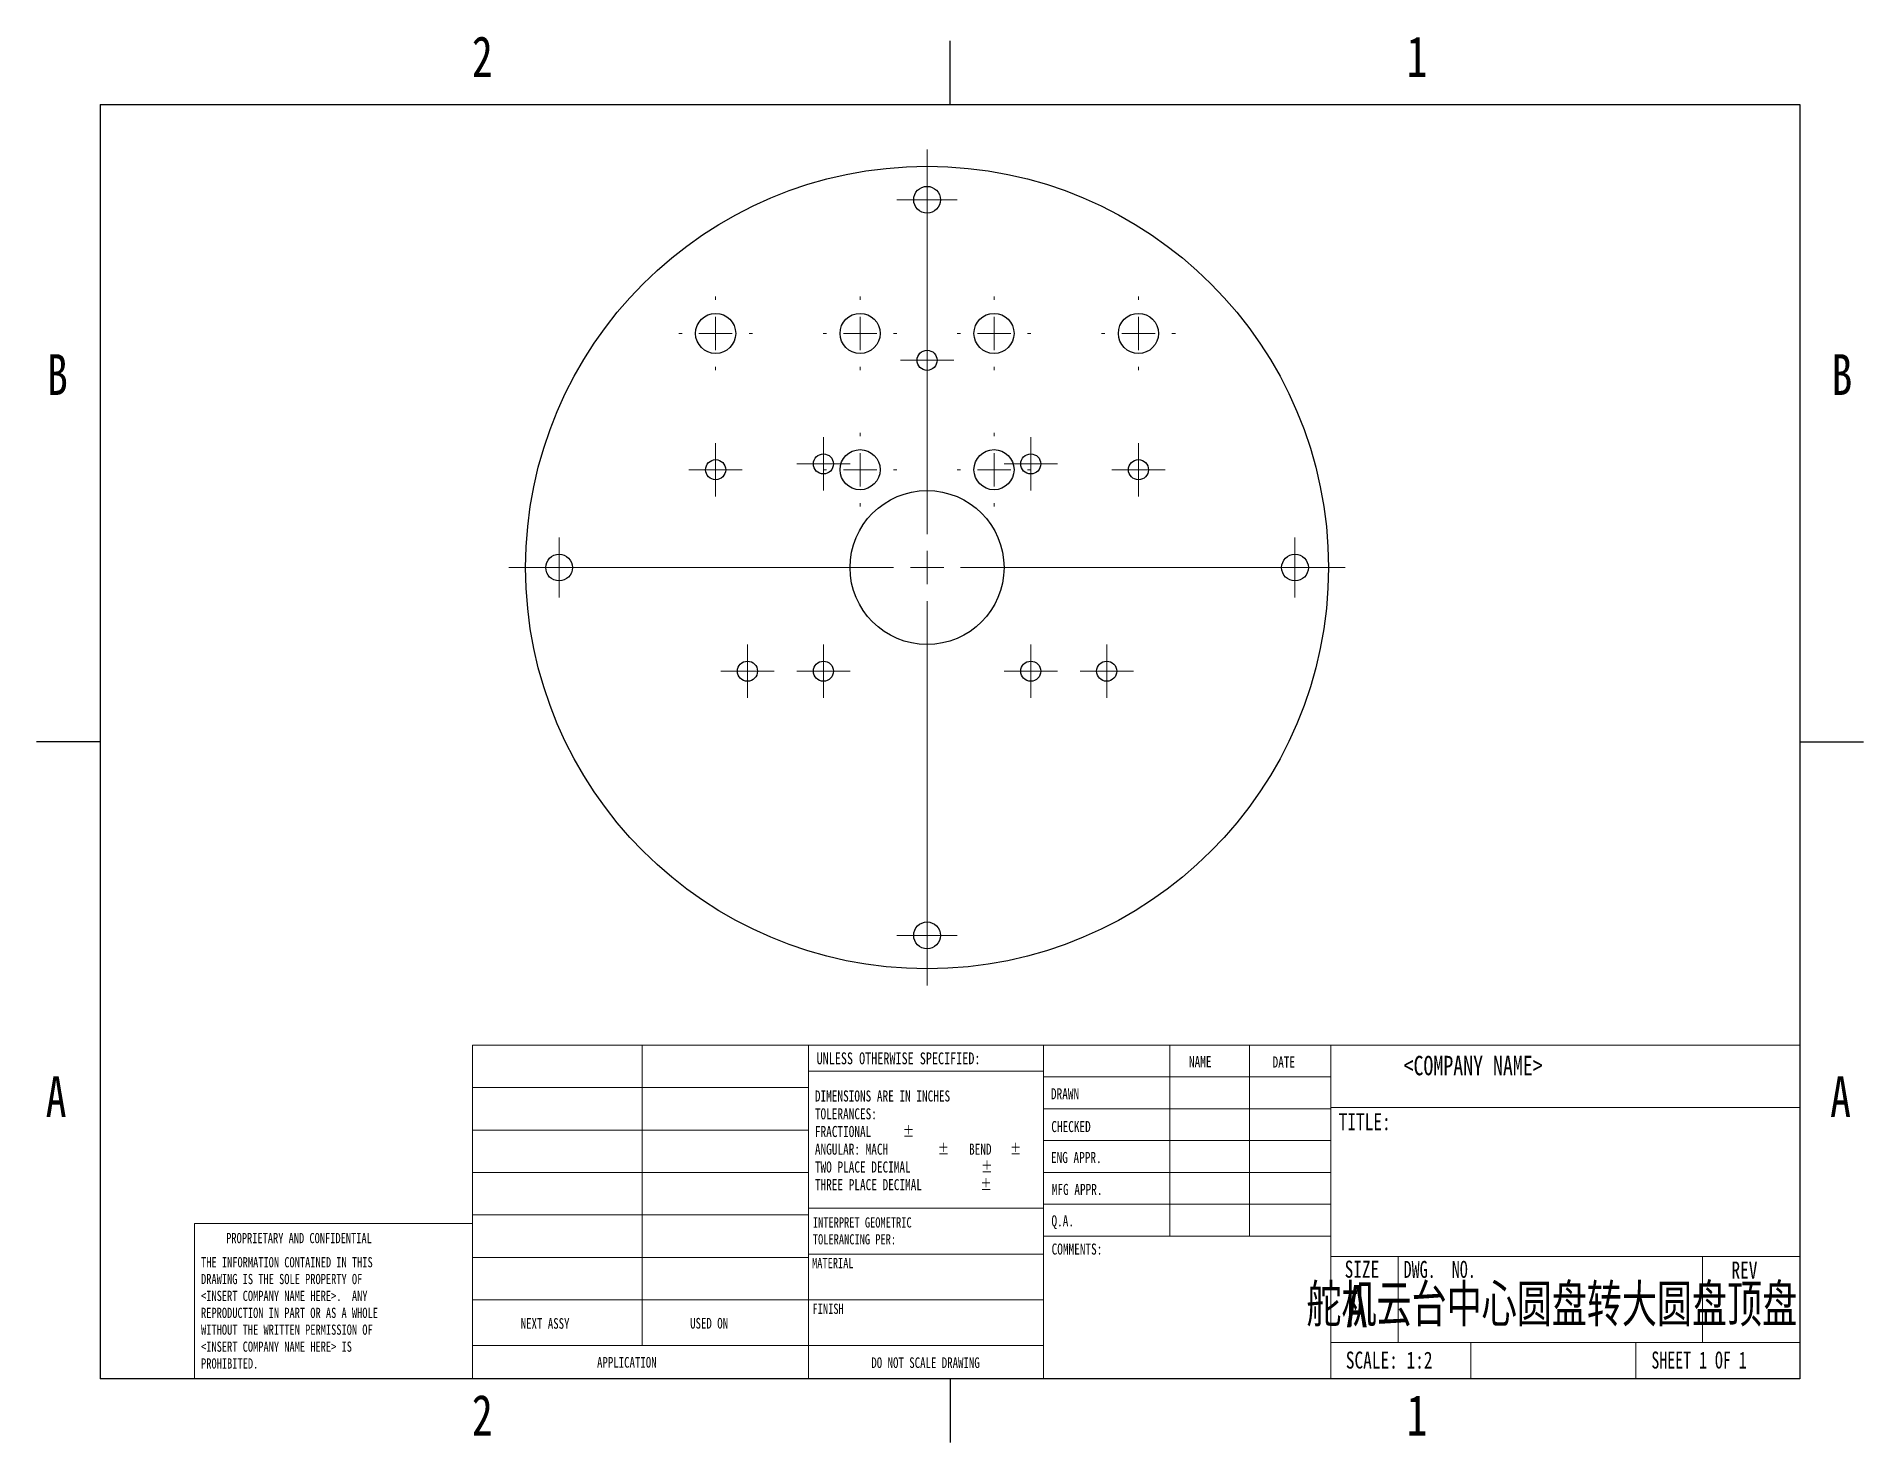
# Model space of a CAD drawing. Header units: inches. Extents: x 0.1 to 10.9, y 0.1 to 8.4.
import ezdxf

# ---------------------------------------------------------------- set-up
doc = ezdxf.new("R2010")
doc.units = ezdxf.units.IN
doc.header["$MEASUREMENT"] = 0
doc.styles.add('SLDTEXTSTYLE0', font='TXT', dxfattribs={"width": 0.75})
doc.styles.add('SLDTEXTSTYLE1', font='TXT', dxfattribs={"width": 0.694444})
doc.styles.add('SLDTEXTSTYLE2', font='TXT', dxfattribs={"width": 0.75, "bigfont": 'bigfont'})
doc.styles.add('SLDTEXTSTYLE3', font='TXT', dxfattribs={"width": 0.6875})

# ---------------------------------------------------------------- blocks, each defined once
blk = doc.blocks.new('SW_NOTE_0')
at = {"color": 0, "linetype": 'Continuous', "lineweight": 0, "char_height": 0.06, "attachment_point": 1, "style": 'SLDTEXTSTYLE0'}
for s, insert in [('INTERPRET GEOMETRIC', (0, 0.077)), ('TOLERANCING PER:', (0, -0.022))]:
    blk.add_mtext(s, dxfattribs=dict(at, insert=insert))
blk = doc.blocks.new('SW_NOTE_0_1')
at = {"color": 0, "linetype": 'Continuous', "lineweight": 0, "char_height": 0.065, "attachment_point": 1, "style": 'SLDTEXTSTYLE0'}
for s, insert in [('DIMENSIONS ARE IN INCHES', (0, 0.084)), ('TOLERANCES:', (0, -0.021)), ('FRACTIONAL', (0, -0.125)), ('%%p', (0.518, -0.125)), ('ANGULAR: MACH', (0, -0.229)), ('%%p', (0.723, -0.229)), ('BEND', (0.907, -0.229)), ('%%p', (1.148, -0.229)), ('TWO PLACE DECIMAL', (0, -0.334)), ('%%p', (0.979, -0.334)), ('THREE PLACE DECIMAL', (0, -0.438)), ('%%p', (0.974, -0.438))]:
    blk.add_mtext(s, dxfattribs=dict(at, insert=insert))
blk = doc.blocks.new('SW_NOTE_0_2')
at = {"color": 0, "linetype": 'Continuous', "lineweight": 0, "char_height": 0.06, "attachment_point": 1, "style": 'SLDTEXTSTYLE0'}
for s, insert in [('THE INFORMATION CONTAINED IN THIS', (0, 0.077)), ('DRAWING IS THE SOLE PROPERTY OF', (0, -0.022)), ('<INSERT COMPANY NAME HERE>.  ANY', (0, -0.121)), ('WITHOUT THE WRITTEN PERMISSION OF', (0, -0.32)), ('REPRODUCTION IN PART OR AS A WHOLE', (0, -0.221)), ('<INSERT COMPANY NAME HERE> IS', (0, -0.42)), ('PROHIBITED.', (0, -0.519))]:
    blk.add_mtext(s, dxfattribs=dict(at, insert=insert))
blk = doc.blocks.new('SW_CENTERMARKSYMBOL_0')
at = {"color": 0, "linetype": 'Continuous', "lineweight": 18}
for p, q in [((0, 0.197), (0, 2.461)), ((-0.197, 0), (-2.461, 0)), ((0, 0), (-0.098, 0)), ((0, 0), (0, 0.098)), ((0, 0), (0, -0.098)), ((0, 0), (0.098, 0)), ((0.197, 0), (2.461, 0)), ((0, -0.197), (0, -2.461))]:
    blk.add_line(p, q, dxfattribs=at)
blk = doc.blocks.new('SW_CENTERMARKSYMBOL_1')
at = {"color": 0, "linetype": 'Continuous', "lineweight": 18}
for p, q in [((0, 0.098), (0, 0.157)), ((-0.098, 0), (-0.157, 0)), ((0, 0), (-0.098, 0)), ((0, 0), (0, 0.098)), ((0, 0), (0, -0.098)), ((0, 0), (0.098, 0)), ((0.098, 0), (0.157, 0)), ((0, -0.098), (0, -0.157))]:
    blk.add_line(p, q, dxfattribs=at)
blk = doc.blocks.new('SW_CENTERMARKSYMBOL_2')
at = {"color": 0, "linetype": 'Continuous', "lineweight": 18}
for p, q in [((0, 0.098), (0, 0.157)), ((-0.098, 0), (-0.157, 0)), ((0, 0), (-0.098, 0)), ((0, 0), (0, 0.098)), ((0, 0), (0, -0.098)), ((0, 0), (0.098, 0)), ((0.098, 0), (0.157, 0)), ((0, -0.098), (0, -0.157))]:
    blk.add_line(p, q, dxfattribs=at)
blk = doc.blocks.new('SW_CENTERMARKSYMBOL_3')
at = {"color": 0, "linetype": 'Continuous', "lineweight": 18}
for p, q in [((0, 0.098), (0, 0.157)), ((-0.098, 0), (-0.157, 0)), ((0, 0), (-0.098, 0)), ((0, 0), (0, 0.098)), ((0, 0), (0, -0.098)), ((0, 0), (0.098, 0)), ((0.098, 0), (0.157, 0)), ((0, -0.098), (0, -0.157))]:
    blk.add_line(p, q, dxfattribs=at)
blk = doc.blocks.new('SW_CENTERMARKSYMBOL_4')
at = {"color": 0, "linetype": 'Continuous', "lineweight": 18}
for p, q in [((0, 0.098), (0, 0.157)), ((-0.098, 0), (-0.157, 0)), ((0, 0), (-0.098, 0)), ((0, 0), (0, 0.098)), ((0, 0), (0, -0.098)), ((0, 0), (0.098, 0)), ((0.098, 0), (0.157, 0)), ((0, -0.098), (0, -0.157))]:
    blk.add_line(p, q, dxfattribs=at)
blk = doc.blocks.new('SW_CENTERMARKSYMBOL_5')
at = {"color": 0, "linetype": 'Continuous', "lineweight": 18}
for p, q in [((0, 0.098), (0, 0.157)), ((-0.098, 0), (-0.157, 0)), ((0, 0), (-0.098, 0)), ((0, 0), (0, 0.098)), ((0, 0), (0, -0.098)), ((0, 0), (0.098, 0)), ((0.098, 0), (0.157, 0)), ((0, -0.098), (0, -0.157))]:
    blk.add_line(p, q, dxfattribs=at)
blk = doc.blocks.new('SW_CENTERMARKSYMBOL_6')
at = {"color": 0, "linetype": 'Continuous', "lineweight": 18}
for p, q in [((0, 0.098), (0, 0.157)), ((-0.098, 0), (-0.157, 0)), ((0, 0), (-0.098, 0)), ((0, 0), (0, 0.098)), ((0, 0), (0, -0.098)), ((0, 0), (0.098, 0)), ((0.098, 0), (0.157, 0)), ((0, -0.098), (0, -0.157))]:
    blk.add_line(p, q, dxfattribs=at)
blk = doc.blocks.new('SW_CENTERMARKSYMBOL_7')
at = {"color": 0, "linetype": 'Continuous', "lineweight": 18}
for p, q in [((0, 0.098), (0, 0.157)), ((-0.098, 0), (-0.157, 0)), ((0, 0), (-0.098, 0)), ((0, 0), (0, 0.098)), ((0, 0), (0, -0.098)), ((0, 0), (0.098, 0)), ((0.098, 0), (0.157, 0)), ((0, -0.098), (0, -0.157))]:
    blk.add_line(p, q, dxfattribs=at)
blk = doc.blocks.new('SW_CENTERMARKSYMBOL_8')
at = {"color": 0, "linetype": 'Continuous', "lineweight": 18}
for p, q in [((0, 0.197), (0, 0.217)), ((-0.197, 0), (-0.217, 0)), ((0, 0), (-0.098, 0)), ((0, 0), (0, 0.098)), ((0, 0), (0, -0.098)), ((0, 0), (0.098, 0)), ((0.197, 0), (0.217, 0)), ((0, -0.197), (0, -0.217))]:
    blk.add_line(p, q, dxfattribs=at)
blk = doc.blocks.new('SW_CENTERMARKSYMBOL_9')
at = {"color": 0, "linetype": 'Continuous', "lineweight": 18}
for p, q in [((0, 0.197), (0, 0.217)), ((-0.197, 0), (-0.217, 0)), ((0, 0), (-0.098, 0)), ((0, 0), (0, 0.098)), ((0, 0), (0, -0.098)), ((0, 0), (0.098, 0)), ((0.197, 0), (0.217, 0)), ((0, -0.197), (0, -0.217))]:
    blk.add_line(p, q, dxfattribs=at)
blk = doc.blocks.new('SW_CENTERMARKSYMBOL_10')
at = {"color": 0, "linetype": 'Continuous', "lineweight": 18}
for p, q in [((0, 0.098), (0, 0.177)), ((-0.098, 0), (-0.177, 0)), ((0, 0), (-0.098, 0)), ((0, 0), (0, 0.098)), ((0, 0), (0, -0.098)), ((0, 0), (0.098, 0)), ((0.098, 0), (0.177, 0)), ((0, -0.098), (0, -0.177))]:
    blk.add_line(p, q, dxfattribs=at)
blk = doc.blocks.new('SW_CENTERMARKSYMBOL_11')
at = {"color": 0, "linetype": 'Continuous', "lineweight": 18}
for p, q in [((0, 0.098), (0, 0.177)), ((-0.098, 0), (-0.177, 0)), ((0, 0), (-0.098, 0)), ((0, 0), (0, 0.098)), ((0, 0), (0, -0.098)), ((0, 0), (0.098, 0)), ((0.098, 0), (0.177, 0)), ((0, -0.098), (0, -0.177))]:
    blk.add_line(p, q, dxfattribs=at)
blk = doc.blocks.new('SW_CENTERMARKSYMBOL_12')
at = {"color": 0, "linetype": 'Continuous', "lineweight": 18}
for p, q in [((0, 0.098), (0, 0.177)), ((-0.098, 0), (-0.177, 0)), ((0, 0), (-0.098, 0)), ((0, 0), (0, 0.098)), ((0, 0), (0, -0.098)), ((0, 0), (0.098, 0)), ((0.098, 0), (0.177, 0)), ((0, -0.098), (0, -0.177))]:
    blk.add_line(p, q, dxfattribs=at)
blk = doc.blocks.new('SW_CENTERMARKSYMBOL_13')
at = {"color": 0, "linetype": 'Continuous', "lineweight": 18}
for p, q in [((0, 0.098), (0, 0.177)), ((-0.098, 0), (-0.177, 0)), ((0, 0), (-0.098, 0)), ((0, 0), (0, 0.098)), ((0, 0), (0, -0.098)), ((0, 0), (0.098, 0)), ((0.098, 0), (0.177, 0)), ((0, -0.098), (0, -0.177))]:
    blk.add_line(p, q, dxfattribs=at)
blk = doc.blocks.new('SW_CENTERMARKSYMBOL_14')
at = {"color": 0, "linetype": 'Continuous', "lineweight": 18}
for p, q in [((0, 0.197), (0, 0.217)), ((-0.197, 0), (-0.217, 0)), ((0, 0), (-0.098, 0)), ((0, 0), (0, 0.098)), ((0, 0), (0, -0.098)), ((0, 0), (0.098, 0)), ((0.197, 0), (0.217, 0)), ((0, -0.197), (0, -0.217))]:
    blk.add_line(p, q, dxfattribs=at)
blk = doc.blocks.new('SW_CENTERMARKSYMBOL_15')
at = {"color": 0, "linetype": 'Continuous', "lineweight": 18}
for p, q in [((0, 0.197), (0, 0.217)), ((-0.197, 0), (-0.217, 0)), ((0, 0), (-0.098, 0)), ((0, 0), (0, 0.098)), ((0, 0), (0, -0.098)), ((0, 0), (0.098, 0)), ((0.197, 0), (0.217, 0)), ((0, -0.197), (0, -0.217))]:
    blk.add_line(p, q, dxfattribs=at)
blk = doc.blocks.new('SW_CENTERMARKSYMBOL_16')
at = {"color": 0, "linetype": 'Continuous', "lineweight": 18}
for p, q in [((0, 0.197), (0, 0.217)), ((-0.197, 0), (-0.217, 0)), ((0, 0), (-0.098, 0)), ((0, 0), (0, 0.098)), ((0, 0), (0, -0.098)), ((0, 0), (0.098, 0)), ((0.197, 0), (0.217, 0)), ((0, -0.197), (0, -0.217))]:
    blk.add_line(p, q, dxfattribs=at)
blk = doc.blocks.new('SW_CENTERMARKSYMBOL_17')
at = {"color": 0, "linetype": 'Continuous', "lineweight": 18}
for p, q in [((0, 0.197), (0, 0.217)), ((-0.197, 0), (-0.217, 0)), ((0, 0), (-0.098, 0)), ((0, 0), (0, 0.098)), ((0, 0), (0, -0.098)), ((0, 0), (0.098, 0)), ((0.197, 0), (0.217, 0)), ((0, -0.197), (0, -0.217))]:
    blk.add_line(p, q, dxfattribs=at)
blk = doc.blocks.new('SW_CENTERMARKSYMBOL_18')
at = {"color": 0, "linetype": 'Continuous', "lineweight": 18}
for p, q in [((0, 0.098), (0, 0.157)), ((-0.098, 0), (-0.157, 0)), ((0, 0), (-0.098, 0)), ((0, 0), (0, 0.098)), ((0, 0), (0, -0.098)), ((0, 0), (0.098, 0)), ((0.098, 0), (0.157, 0)), ((0, -0.098), (0, -0.157))]:
    blk.add_line(p, q, dxfattribs=at)
blk = doc.blocks.new('SW_CENTERMARKSYMBOL_19')
at = {"color": 0, "linetype": 'Continuous', "lineweight": 18}
for p, q in [((0, 0.098), (0, 0.157)), ((-0.098, 0), (-0.157, 0)), ((0, 0), (-0.098, 0)), ((0, 0), (0, 0.098)), ((0, 0), (0, -0.098)), ((0, 0), (0.098, 0)), ((0.098, 0), (0.157, 0)), ((0, -0.098), (0, -0.157))]:
    blk.add_line(p, q, dxfattribs=at)

msp = doc.modelspace()

# ---------------------------------------------------------------- linework, layer by layer
at = {"color": 7, "linetype": 'Continuous'}
for p, q in [((5.5, 8), (5.5, 8.375)), ((0.5, 8), (0.5, 0.5)), ((0.5, 8), (10.5, 8)), ((10.5, 8), (10.5, 0.5)), ((0.5, 4.25), (0.125, 4.25)), ((10.5, 4.25), (10.875, 4.25)), ((10.5, 0.5), (0.5, 0.5)), ((5.5, 0.5), (5.5, 0.125))]:
    msp.add_line(p, q, dxfattribs=at)
at = {"color": 7, "linetype": 'Continuous', "lineweight": 18}
for p, q in [((2.691, 0.5), (2.691, 2.464)), ((2.691, 2.464), (10.5, 2.464)), ((3.689, 2.464), (3.689, 0.696)), ((4.668, 0.5), (4.668, 2.464)), ((6.05, 2.464), (6.05, 0.5)), ((6.794, 2.464), (6.794, 1.339)), ((7.262, 2.464), (7.262, 1.339)), ((7.741, 2.464), (7.741, 0.5)), ((10.5, 2.464), (10.5, 0.5)), ((6.05, 2.31), (4.668, 2.31)), ((6.05, 2.277), (7.741, 2.277)), ((2.691, 2.214), (4.668, 2.214)), ((6.05, 2.089), (7.741, 2.089)), ((7.741, 2.097), (10.5, 2.097)), ((2.691, 1.964), (4.668, 1.964)), ((6.05, 1.902), (7.741, 1.902)), ((2.691, 1.714), (4.668, 1.714)), ((7.741, 1.714), (6.05, 1.714)), ((7.741, 1.527), (6.05, 1.527)), ((2.691, 1.414), (1.054, 1.414)), ((1.054, 0.5), (1.054, 1.414)), ((2.691, 1.464), (4.668, 1.464)), ((4.668, 1.504), (6.05, 1.504)), ((7.741, 1.339), (6.05, 1.339)), ((2.691, 1.214), (4.668, 1.214)), ((4.668, 1.234), (6.05, 1.234)), ((7.741, 1.22), (10.5, 1.22)), ((8.137, 1.22), (8.137, 0.713)), ((9.928, 1.22), (9.928, 0.713)), ((2.691, 0.964), (4.668, 0.964)), ((4.668, 0.964), (6.05, 0.964)), ((2.691, 0.696), (6.05, 0.696)), ((7.741, 0.713), (10.5, 0.713)), ((8.564, 0.713), (8.564, 0.5)), ((9.536, 0.713), (9.536, 0.5)), ((10.5, 0.5), (1.054, 0.5))]:
    msp.add_line(p, q, dxfattribs=at)
at = {"color": 7, "linetype": 'Continuous', "lineweight": 25}
for centre, radius in [((5.365, 5.275), 2.362), ((5.365, 7.44), 0.0787), ((4.121, 6.653), 0.118), ((4.971, 6.653), 0.118), ((5.759, 6.653), 0.118), ((6.609, 6.653), 0.118), ((5.365, 6.495), 0.0591), ((4.755, 5.885), 0.0591), ((4.971, 5.851), 0.118), ((5.759, 5.851), 0.118), ((5.975, 5.885), 0.0591), ((4.121, 5.851), 0.0591), ((6.609, 5.851), 0.0591), ((5.365, 5.275), 0.453), ((3.2, 5.275), 0.0787), ((7.53, 5.275), 0.0787), ((4.308, 4.665), 0.0591), ((4.755, 4.665), 0.0591), ((5.975, 4.665), 0.0591), ((6.422, 4.665), 0.0591), ((5.365, 3.11), 0.0787)]:
    msp.add_circle(centre, radius, dxfattribs=at)

# ---------------------------------------------------------------- block references
at = {"color": 7, "linetype": 'Continuous', "lineweight": 0}
for name, p in [('SW_CENTERMARKSYMBOL_0', (5.365, 5.275)), ('SW_CENTERMARKSYMBOL_11', (5.365, 7.44)), ('SW_CENTERMARKSYMBOL_16', (4.121, 6.653)), ('SW_CENTERMARKSYMBOL_14', (4.971, 6.653)), ('SW_CENTERMARKSYMBOL_15', (5.759, 6.653)), ('SW_CENTERMARKSYMBOL_17', (6.609, 6.653)), ('SW_CENTERMARKSYMBOL_2', (5.365, 6.495)), ('SW_CENTERMARKSYMBOL_4', (4.755, 5.885)), ('SW_CENTERMARKSYMBOL_8', (4.971, 5.851)), ('SW_CENTERMARKSYMBOL_9', (5.759, 5.851)), ('SW_CENTERMARKSYMBOL_5', (5.975, 5.885)), ('SW_CENTERMARKSYMBOL_19', (4.121, 5.851)), ('SW_CENTERMARKSYMBOL_18', (6.609, 5.851)), ('SW_CENTERMARKSYMBOL_10', (3.2, 5.275)), ('SW_CENTERMARKSYMBOL_12', (7.53, 5.275)), ('SW_CENTERMARKSYMBOL_3', (4.308, 4.665)), ('SW_CENTERMARKSYMBOL_7', (4.755, 4.665)), ('SW_CENTERMARKSYMBOL_6', (5.975, 4.665)), ('SW_CENTERMARKSYMBOL_1', (6.422, 4.665)), ('SW_CENTERMARKSYMBOL_13', (5.365, 3.11)), ('SW_NOTE_0_1', (4.705, 2.113)), ('SW_NOTE_0', (4.693, 1.373)), ('SW_NOTE_0_2', (1.093, 1.139))]:
    msp.add_blockref(name, p, dxfattribs=at)

# ---------------------------------------------------------------- texts
for s, insert, char_height, attachment_point, style in [('2', (2.748, 8.403), 0.24, 2, 'SLDTEXTSTYLE0'), ('1', (8.248, 8.403), 0.24, 2, 'SLDTEXTSTYLE0'), ('B', (0.248, 6.531), 0.24, 2, 'SLDTEXTSTYLE0'), ('B', (10.748, 6.531), 0.24, 2, 'SLDTEXTSTYLE0'), ('UNLESS OTHERWISE SPECIFIED:', (4.715, 2.421), 0.07, 1, 'SLDTEXTSTYLE0'), ('NAME', (6.906, 2.399), 0.065, 1, 'SLDTEXTSTYLE0'), ('DATE', (7.398, 2.397), 0.065, 1, 'SLDTEXTSTYLE0'), ('<COMPANY NAME>', (8.169, 2.401), 0.11458, 1, 'SLDTEXTSTYLE0'), ('A', (0.24, 2.281), 0.24, 2, 'SLDTEXTSTYLE0'), ('A', (10.74, 2.281), 0.24, 2, 'SLDTEXTSTYLE0'), ('DRAWN', (6.094, 2.21), 0.065, 1, 'SLDTEXTSTYLE0'), ('TITLE:', (7.787, 2.063), 0.1, 1, 'SLDTEXTSTYLE0'), ('CHECKED', (6.096, 2.017), 0.065, 1, 'SLDTEXTSTYLE0'), ('ENG APPR.', (6.094, 1.835), 0.065, 1, 'SLDTEXTSTYLE0'), ('MFG APPR.', (6.099, 1.647), 0.065, 1, 'SLDTEXTSTYLE0'), ('Q.A.', (6.097, 1.462), 0.065, 1, 'SLDTEXTSTYLE0'), ('PROPRIETARY AND CONFIDENTIAL', (1.241, 1.358), 0.06, 1, 'SLDTEXTSTYLE0'), ('COMMENTS:', (6.098, 1.296), 0.065, 1, 'SLDTEXTSTYLE0'), ('MATERIAL', (4.688, 1.211), 0.06, 1, 'SLDTEXTSTYLE0'), ('SIZE', (7.822, 1.195), 0.1, 1, 'SLDTEXTSTYLE0'), ('DWG.  NO.', (8.169, 1.194), 0.1, 1, 'SLDTEXTSTYLE1'), ('REV', (10.098, 1.19), 0.1, 1, 'SLDTEXTSTYLE0'), ('舵机云台中心圆盘转大圆盘顶盘', (9.041, 1.058), 0.25, 2, 'SLDTEXTSTYLE2'), ('A', (7.83, 1.052), 0.25, 1, 'SLDTEXTSTYLE0'), ('FINISH', (4.691, 0.942), 0.06, 1, 'SLDTEXTSTYLE0'), ('NEXT ASSY', (2.974, 0.857), 0.0625, 1, 'SLDTEXTSTYLE0'), ('USED ON', (3.971, 0.858), 0.0625, 1, 'SLDTEXTSTYLE0'), ('SCALE: 1:2', (7.829, 0.66), 0.1, 1, 'SLDTEXTSTYLE0'), ('SHEET 1 OF 1', (9.627, 0.66), 0.1, 1, 'SLDTEXTSTYLE3'), ('APPLICATION', (3.423, 0.628), 0.0625, 1, 'SLDTEXTSTYLE0'), ('DO NOT SCALE DRAWING', (5.356, 0.626), 0.0625, 2, 'SLDTEXTSTYLE0'), ('2', (2.748, 0.406), 0.24, 2, 'SLDTEXTSTYLE0'), ('1', (8.248, 0.406), 0.24, 2, 'SLDTEXTSTYLE0')]:
    msp.add_mtext(s, dxfattribs=dict(at, insert=insert, char_height=char_height, attachment_point=attachment_point, style=style))

doc.saveas('drawing.dxf')
